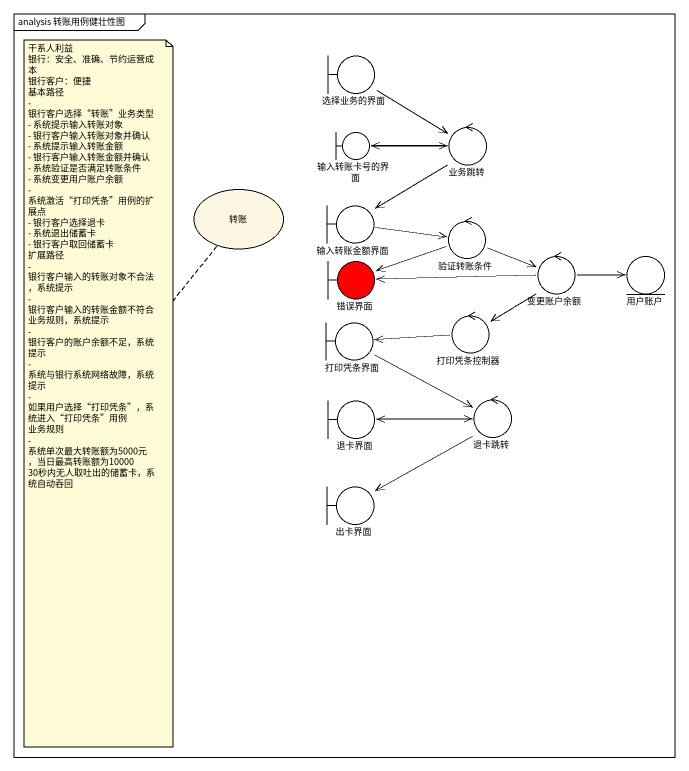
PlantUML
@startuml
mainframe analysis 转账用例健壮性图
boundary 选择业务的界面
control 业务跳转
boundary 输入转账卡号的界面
usecase 转账
boundary 输入转账金额界面
control 验证转账条件
boundary 错误界面 #FF0000
control 变更账户余额
entity 用户账户
boundary 打印凭条界面
control 打印凭条控制器
boundary 退卡界面
control 退卡跳转
boundary 出卡界面
选择业务的界面 --> 业务跳转
业务跳转 -left-> 输入转账卡号的界面
业务跳转 --> 输入转账金额界面
输入转账卡号的界面 -right-> 业务跳转
输入转账金额界面 -right-> 验证转账条件
验证转账条件 -left-> 错误界面
验证转账条件 -right-> 变更账户余额
变更账户余额 -left-> 错误界面
变更账户余额 -right-> 用户账户
变更账户余额 --> 打印凭条控制器
打印凭条界面 -right-> 退卡跳转
打印凭条控制器 -left-> 打印凭条界面
退卡界面 -right-> 退卡跳转
退卡跳转 -left-> 退卡界面
退卡跳转 --> 出卡界面
note bottom of 转账
  干系人利益
  银行：安全、准确、节约运营成本
  银行客户：便捷
  基本路径
  - 银行客户选择“转账”业务类型
  - 系统提示输入转账对象
  - 银行客户输入转账对象并确认
  - 系统提示输入转账金额
  - 银行客户输入转账金额并确认
  - 系统验证是否满足转账条件
  - 系统变更用户账户余额
  - 系统激活“打印凭条”用例的扩展点
  - 银行客户选择退卡
  - 系统退出储蓄卡
  - 银行客户取回储蓄卡
  扩展路径
  - 银行客户输入的转账对象不合法，系统提示
  - 银行客户输入的转账金额不符合业务规则，系统提示
  - 银行客户的账户余额不足，系统提示
  - 系统与银行系统网络故障，系统提示
  - 如果用户选择“打印凭条”，系统进入“打印凭条”用例
  业务规则
  - 系统单次最大转账额为5000元，当日最高转账额为10000
  30秒内无人取吐出的储蓄卡，系统自动吞回
end note
@enduml
